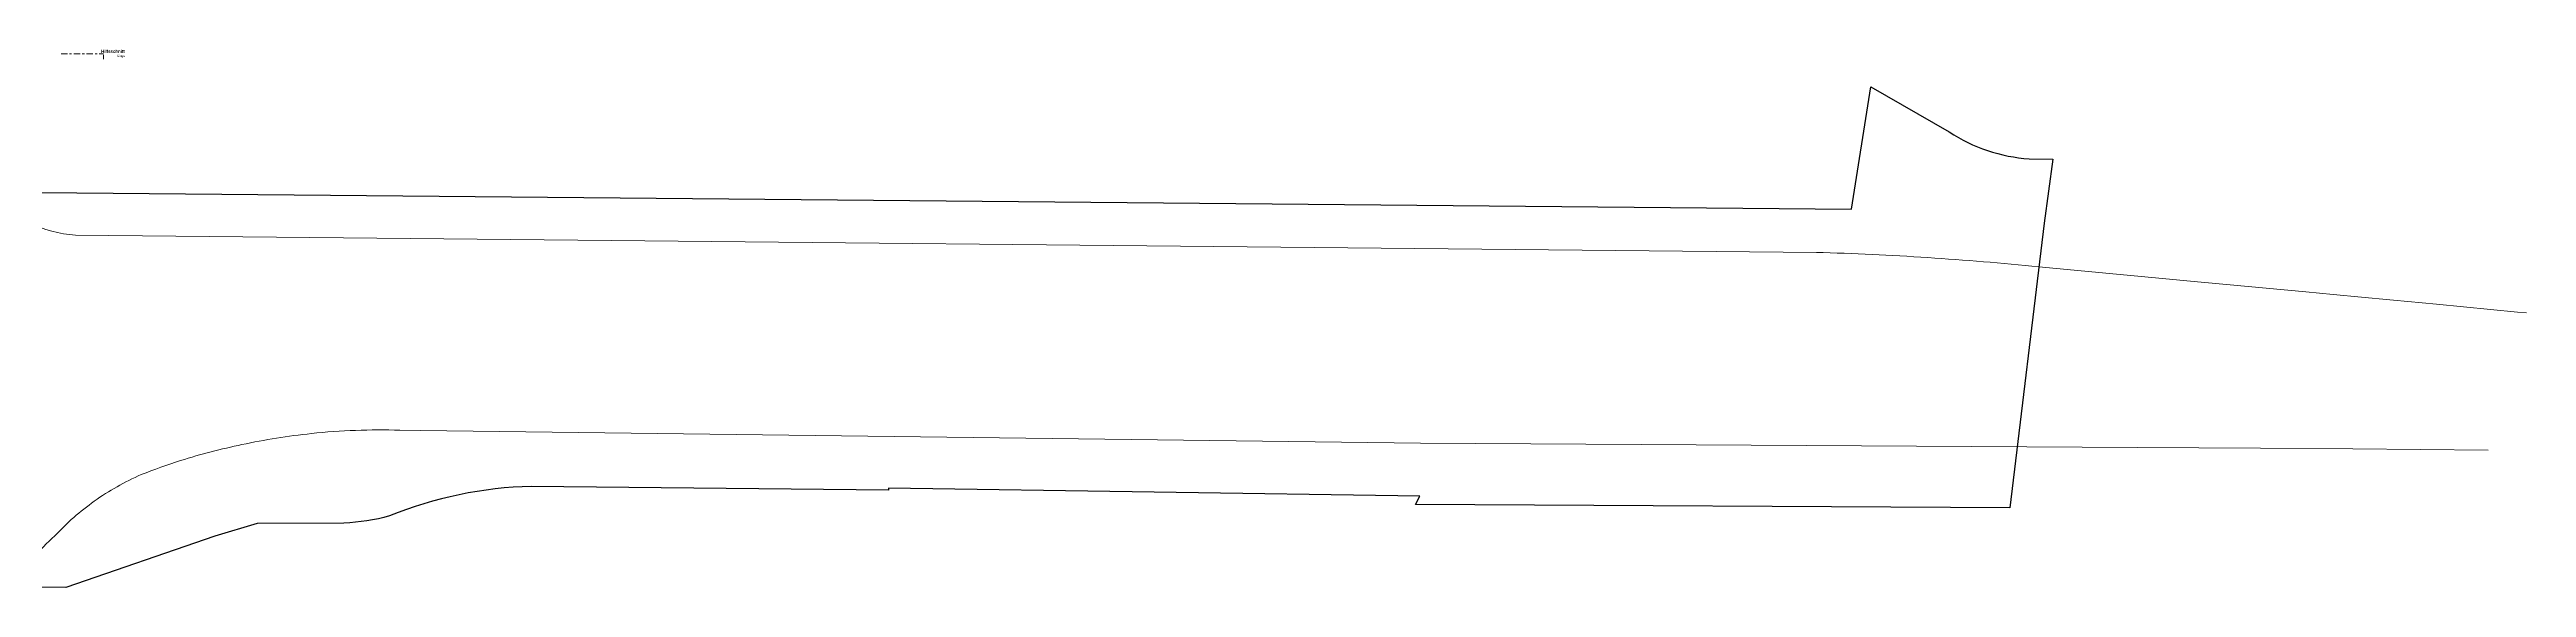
# Model space of a CAD drawing. Header units: metres. Extents: x -163 to 276, y -152 to 153.
# Drawn here: x 55.4 to 172.1, y -30.5 to -5.2 of the extents above; entities that cross this region are included whole.
import ezdxf

# ---------------------------------------------------------------- set-up
doc = ezdxf.new("R2010")
doc.units = ezdxf.units.M
doc.header["$MEASUREMENT"] = 0
doc.linetypes.add('Strichpunkt 6_2_2mm Schnitt', pattern=[0.5, 0.3, -0.1, 0, -0.1])
for name, color, linetype in [('000 Kataster', 7, 'Continuous'), ('000-3 Kataster Parzellengrenzen', 7, 'Continuous'), ('202 Hilfsschnitte', 7, 'Continuous')]:
    doc.layers.add(name, color=color, linetype=linetype)
doc.styles.add('ERSTELLTER_STIL_1', font='ARIALN.TTF')

msp = doc.modelspace()

# ---------------------------------------------------------------- linework, layer by layer
at = {"layer": '000 Kataster', "color": 251, "linetype": 'Continuous', "lineweight": 13, "true_color": 0x5f5f5f}
for points in [[(172.058, -17.583), (171.634, -17.553), (167.817, -17.175), (165.796, -16.985), (165.628, -16.969), (162.949, -16.718), (161.671, -16.598), (156.069, -16.072), (155.245, -15.995), (149.095, -15.417, 0.0180929), (138.614, -14.734), (56.629, -13.919, -0.2099084), (52.703, -11.912, -0.2068521)], [(53.969, -30.485, -0.1349718), (55.657, -28.071, -0.0512309), (57.511, -26.442, -0.0521615), (59.718, -25.194, -0.0174335), (61.577, -24.532, -0.0262768), (64.465, -23.783, -0.0268824), (67.736, -23.26, -0.0337293), (71.905, -23.104), (72.869, -23.112), (119.972, -23.71), (153.73, -23.913), (159.53, -23.947), (163.887, -23.973), (170.26, -24.046)]]:
    msp.add_lwpolyline(points, format="xyb", dxfattribs=at)
at = {"layer": '000-3 Kataster Parzellengrenzen', "color": 251, "linetype": 'Continuous', "lineweight": 25, "true_color": 0x5f5f5f}
msp.add_lwpolyline([(35.756, -11.842), (56.683, -11.93), (140.264, -12.703), (141.182, -6.953), (144.87, -9.071, 0.1261097), (148.642, -10.338), (149.755, -10.35), (149.339, -13.358), (147.729, -26.756), (119.733, -26.599), (119.934, -26.211), (94.911, -25.832), (94.911, -25.931), (78.096, -25.747, 0.0910577), (71.417, -27.14, -0.0578481), (69.268, -27.473), (65.176, -27.497), (63.187, -28.085), (56.167, -30.501), (42.344, -30.401, 0.1120933)], format="xyb", dxfattribs=at)
at = {"layer": '202 Hilfsschnitte', "color": 1, "linetype": 'Strichpunkt 6_2_2mm Schnitt', "lineweight": 13}
msp.add_line((55.944, -5.4), (57.944, -5.4), dxfattribs=at)
at = {"layer": '202 Hilfsschnitte', "color": 1, "linetype": 'Continuous', "lineweight": 13}
msp.add_line((57.944, -5.44), (57.944, -5.64), dxfattribs=at)

# ---------------------------------------------------------------- texts
at = {"layer": '202 Hilfsschnitte', "color": 1, "lineweight": 13, "insert": (58.95, -5.577), "char_height": 0.15, "attachment_point": 9, "line_spacing_factor": 0.929978, "style": 'ERSTELLTER_STIL_1'}
msp.add_mtext('\\A1;{\\pqr;\\pt0;\\fArial Narrow|b1|i0|c0|p0;\\W1.000000;Hilfsschnitt\\P\\pqr;\\pt0;\\fArial Narrow|b0|i0|c0|p0;\\H0.733333x;\\W1.000000;längs}', dxfattribs=at)

doc.saveas('drawing.dxf')
